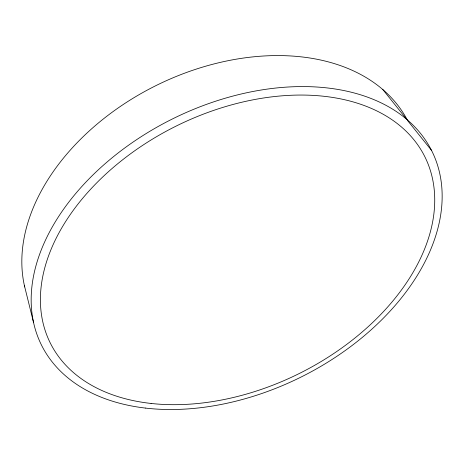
<?xml version="1.0" encoding="UTF-8"?>
<svg xmlns="http://www.w3.org/2000/svg" width="465" height="465" viewBox="0 0 465 465"><rect width="100%" height="100%" fill="white"/><g stroke="black" fill="none" stroke-linecap="round" stroke-linejoin="round"><path stroke-width="0.7" d="M382.811 89.542L406.753 119.36M431.526 150.387L407.712 120.726A209.843 145.196 -26.4 0 0 170.114 79.027A209.843 145.196 -26.4 0 0 24.697 286.922M24.372 285.481L33.561 322.547M145.295 408.067A217.975 144.191 -26.4 0 0 441.75 186.75A217.975 144.191 -26.4 0 0 122.929 149.323A217.975 144.191 -26.4 0 0 145.295 408.067M151.073 403.451A209.163 138.186 -26.4 0 0 434.252 190.011A209.163 138.186 -26.4 0 0 127.364 156.147A209.163 138.186 -26.4 0 0 151.073 403.451"/></g></svg>
